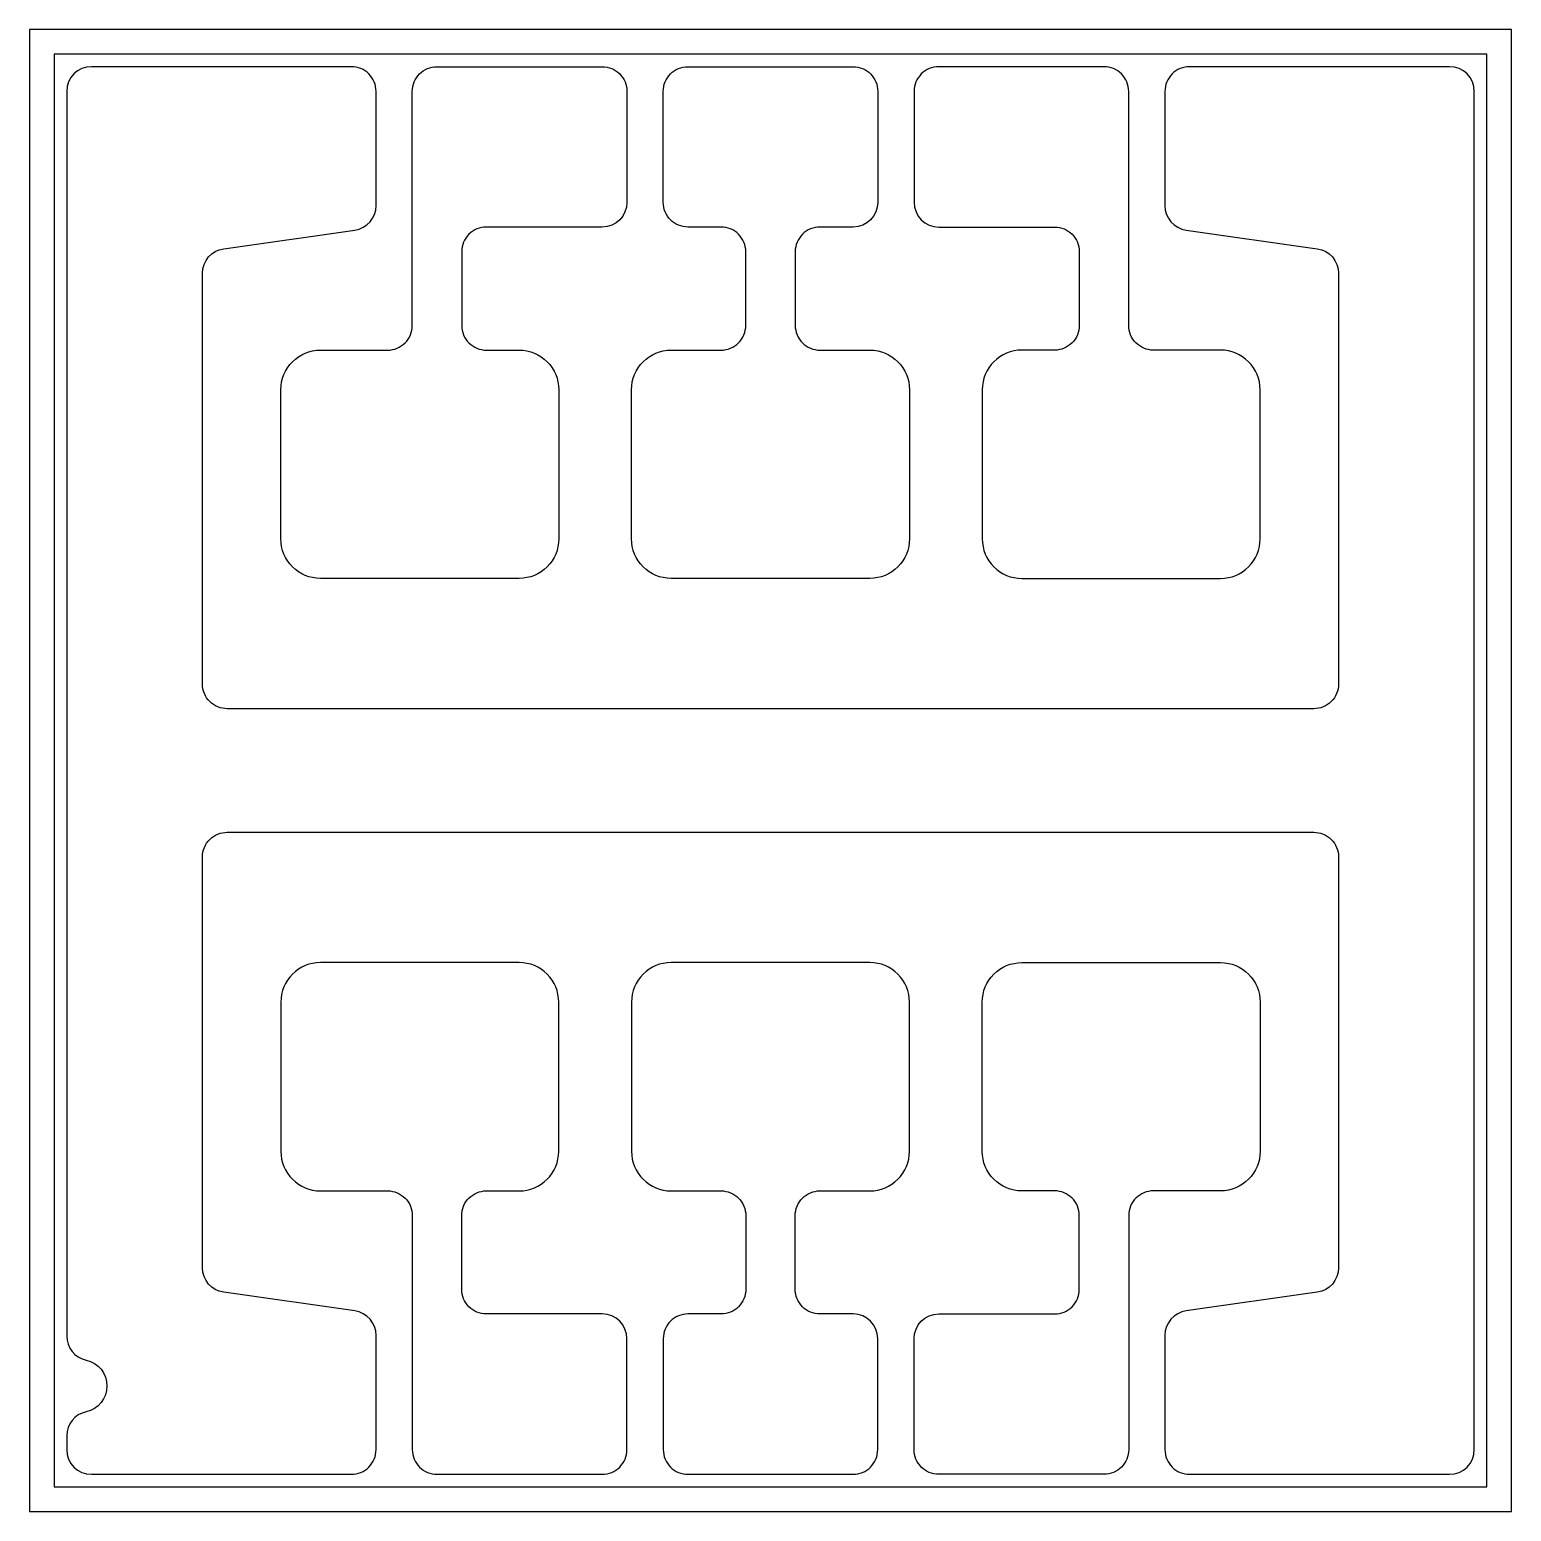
# Model space of a CAD drawing. Header units: inches. Extents: x 0 to 30, y 0 to 30.
import ezdxf

# ---------------------------------------------------------------- set-up
doc = ezdxf.new("R2010")
doc.units = ezdxf.units.IN
doc.header["$MEASUREMENT"] = 0
for name, color, linetype in [('glassOutline', 7, 'Continuous'), ('metal-pixel-electrodes-small-lower', 4, 'Continuous'), ('metal-pixel-electrodes-small-upper', 4, 'Continuous'), ('metal-TC-reinforcement', 4, 'Continuous'), ('substrate-spacer', 190, 'Continuous')]:
    doc.layers.add(name, color=color, linetype=linetype)

msp = doc.modelspace()

# ---------------------------------------------------------------- linework, layer by layer
at = {"layer": 'glassOutline'}
msp.add_lwpolyline([(0, 0), (30, 0), (30, 30), (0, 30)], close=True, dxfattribs=at)
at = {"layer": 'metal-pixel-electrodes-small-lower'}
for points in [[(9.913, 11.111), (5.887, 11.111, 0.414214), (5.087, 10.311), (5.087, 7.289, 0.414214), (5.887, 6.489), (7.248, 6.489, -0.414214), (7.748, 5.989), (7.748, 4.497), (7.748, 3.997), (7.748, 1.25, 0.414214), (8.248, 0.75), (11.593, 0.75, 0.414214), (12.093, 1.25), (12.093, 3.497, 0.414213), (11.593, 3.997), (9.248, 3.997, -0.414214), (8.748, 4.497), (8.748, 5.989, -0.414214), (9.248, 6.489), (9.913, 6.489, 0.414214), (10.713, 7.289), (10.713, 10.311, 0.414214)], [(17.013, 11.111), (12.987, 11.111, 0.414214), (12.187, 10.311), (12.187, 7.289, 0.414214), (12.987, 6.489), (14, 6.489, -0.414214), (14.5, 5.989), (14.5, 4.497, -0.414214), (14, 3.997), (13.328, 3.997, 0.414214), (12.828, 3.497), (12.828, 1.25, 0.414214), (13.328, 0.75), (16.672, 0.75, 0.414214), (17.172, 1.25), (17.172, 3.497, 0.414213), (16.672, 3.997), (16, 3.997, -0.414214), (15.5, 4.497), (15.5, 5.989, -0.414214), (16, 6.489), (17.013, 6.489, 0.414214), (17.813, 7.289), (17.813, 10.311, 0.414214)], [(20.087, 11.111), (24.113, 11.111, -0.414214), (24.913, 10.311), (24.913, 7.289, -0.414214), (24.113, 6.489), (22.752, 6.489, 0.414214), (22.252, 5.989), (22.252, 4.497), (22.252, 3.997), (22.252, 1.25, -0.414214), (21.752, 0.75), (18.407, 0.75, -0.414214), (17.907, 1.25), (17.907, 3.497, -0.414213), (18.407, 3.997), (20.752, 3.997, 0.414214), (21.252, 4.497), (21.252, 5.989, 0.414214), (20.752, 6.489), (20.087, 6.489, -0.414214), (19.287, 7.289), (19.287, 10.311, -0.414214)]]:
    msp.add_lwpolyline(points, format="xyb", close=True, dxfattribs=at)
at = {"layer": 'metal-pixel-electrodes-small-upper'}
for points in [[(9.913, 18.889), (5.887, 18.889, -0.414214), (5.087, 19.689), (5.087, 22.711, -0.414214), (5.887, 23.511), (7.248, 23.511, 0.414214), (7.748, 24.011), (7.748, 25.503), (7.748, 26.003), (7.748, 28.75, -0.414214), (8.248, 29.25), (11.593, 29.25, -0.414214), (12.093, 28.75), (12.093, 26.503, -0.414213), (11.593, 26.003), (9.248, 26.003, 0.414214), (8.748, 25.503), (8.748, 24.011, 0.414214), (9.248, 23.511), (9.913, 23.511, -0.414214), (10.713, 22.711), (10.713, 19.689, -0.414214)], [(17.013, 18.889), (12.987, 18.889, -0.414214), (12.187, 19.689), (12.187, 22.711, -0.414214), (12.987, 23.511), (14, 23.511, 0.414214), (14.5, 24.011), (14.5, 25.503, 0.414214), (14, 26.003), (13.328, 26.003, -0.414214), (12.828, 26.503), (12.828, 28.75, -0.414214), (13.328, 29.25), (16.672, 29.25, -0.414214), (17.172, 28.75), (17.172, 26.503, -0.414213), (16.672, 26.003), (16, 26.003, 0.414214), (15.5, 25.503), (15.5, 24.011, 0.414214), (16, 23.511), (17.013, 23.511, -0.414214), (17.813, 22.711), (17.813, 19.689, -0.414214)], [(20.087, 18.889), (24.113, 18.889, 0.414214), (24.913, 19.689), (24.913, 22.711, 0.414214), (24.113, 23.511), (22.752, 23.511, -0.414214), (22.252, 24.011), (22.252, 25.503), (22.252, 26.003), (22.252, 28.75, 0.414214), (21.752, 29.25), (18.407, 29.25, 0.414214), (17.907, 28.75), (17.907, 26.503, 0.414213), (18.407, 26.003), (20.752, 26.003, -0.414214), (21.252, 25.503), (21.252, 24.011, -0.414214), (20.752, 23.511), (20.087, 23.511, 0.414214), (19.287, 22.711), (19.287, 19.689, 0.414214)]]:
    msp.add_lwpolyline(points, format="xyb", close=True, dxfattribs=at)
at = {"layer": 'metal-TC-reinforcement'}
msp.add_lwpolyline([(22.985, 28.75), (22.985, 26.437, 0.373405), (23.415, 25.942), (26.07, 25.564, -0.373403), (26.5, 25.069), (26.5, 16.75, -0.414216), (26, 16.25), (4, 16.25, -0.414216), (3.5, 16.75), (3.5, 25.069, -0.373403), (3.93, 25.564), (6.585, 25.942, 0.373405), (7.015, 26.437), (7.015, 28.75, 0.414214), (6.515, 29.25), (1.25, 29.25, 0.414213), (0.75, 28.75), (0.75, 3.551, 0.352835), (1.144, 3.063, -0.806013), (1.144, 2.017, 0.352835), (0.75, 1.529), (0.75, 1.25, 0.414213), (1.25, 0.75), (6.515, 0.75, 0.414214), (7.015, 1.25), (7.015, 3.563, 0.373405), (6.585, 4.058), (3.93, 4.436, -0.373403), (3.5, 4.931), (3.5, 13.25, -0.414216), (4, 13.75), (26, 13.75, -0.414216), (26.5, 13.25), (26.5, 4.931, -0.373403), (26.07, 4.436), (23.415, 4.058, 0.373405), (22.985, 3.563), (22.985, 1.25, 0.414214), (23.485, 0.75), (28.75, 0.75, 0.414213), (29.25, 1.25), (29.25, 28.75, 0.414213), (28.75, 29.25), (23.485, 29.25, 0.414214)], format="xyb", close=True, dxfattribs=at)
at = {"layer": 'substrate-spacer'}
msp.add_lwpolyline([(0.5, 0.5), (29.5, 0.5), (29.5, 29.5), (0.5, 29.5)], close=True, dxfattribs=at)

doc.saveas('drawing.dxf')
